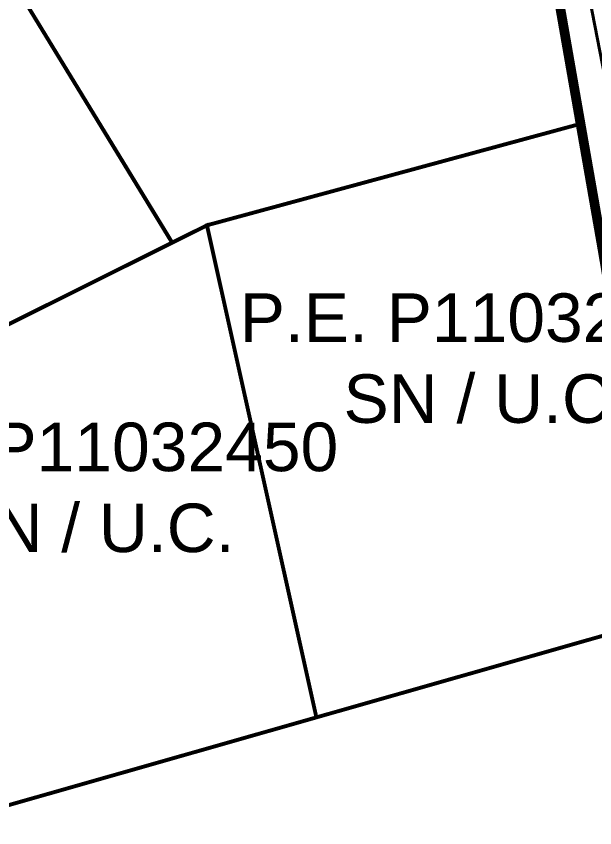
# Model space of a CAD drawing. Header units: metres. Extents: x 561401 to 594056, y 8460144 to 8508504.
# Drawn here: x 586855.23 to 586885.03, y 8501056.51 to 8501098.28 of the extents above; entities that cross this region are included whole.
import ezdxf

# ---------------------------------------------------------------- set-up
doc = ezdxf.new("R2010")
doc.units = ezdxf.units.M
for name, color, linetype in [('1.1. DERECHO DE VIA', 230, 'Continuous'), ('1.1. VIA EXISTENTE', 252, 'Continuous'), ('1.2. AFECTADOS BASE GRAFICA SUNARP', 150, 'Continuous'), ('1.2. BASE GRAFICA SUNARP', 150, 'Continuous'), ('1.3 ETIQUETA P.E. Y U.C.', 1, 'Continuous')]:
    doc.layers.add(name, color=color, linetype=linetype)
doc.styles.add('Arial', font='arial.ttf', dxfattribs={"height": 1})

msp = doc.modelspace()

# ---------------------------------------------------------------- linework, layer by layer
at = {"layer": '1.1. DERECHO DE VIA', "color": 230, "linetype": 'Continuous', "lineweight": 40, "ltscale": 0.2, "const_width": 0.5}
msp.add_lwpolyline([(586917.072, 8500909.002), (586913.412, 8500928.665), (586909.746, 8500948.326), (586905.867, 8500967.945), (586902.086, 8500987.584), (586898.355, 8501007.233), (586895.959, 8501027.545), (586892.794, 8501046.96), (586888.805, 8501066.441), (586885.448, 8501086.15), (586882, 8501105.848), (586878.425, 8501125.525), (586875.026, 8501145.234), (586871.472, 8501164.915), (586868.642, 8501184.707), (586865.675, 8501204.483), (586862.714, 8501224.262), (586859.661, 8501244.027), (586856.421, 8501263.763), (586853.007, 8501283.469)], dxfattribs=at)
at = {"layer": '1.1. VIA EXISTENTE', "color": 253, "linetype": 'Continuous', "lineweight": 40, "ltscale": 0.2, "true_color": 0x84a4a6}
msp.add_lwpolyline([(586855.962, 8501284.328), (586857.62, 8501271.607), (586859.531, 8501254.105), (586862.734, 8501229.106), (586865.89, 8501207.78), (586870.291, 8501186.358), (586873.707, 8501169.376), (586875.931, 8501153.382), (586878.101, 8501136.815), (586881.617, 8501116.274), (586883.142, 8501107.494), (586885.565, 8501095.087), (586886.651, 8501086.213), (586889.76, 8501067.241), (586892.157, 8501054.004), (586897.923, 8501022.996), (586902.651, 8500996.366), (586906.027, 8500975.141), (586911.587, 8500947.311), (586916.001, 8500918.438), (586921.048, 8500893.518)], dxfattribs=at)
at = {"layer": '1.2. AFECTADOS BASE GRAFICA SUNARP', "color": 64, "linetype": 'Continuous', "lineweight": -3, "const_width": 0.2}
msp.add_lwpolyline([(586878.978, 8501123.546), (586884.423, 8501092.781), (586888.924, 8501067.383), (586870.688, 8501062.189), (586851.787, 8501056.804), (586839.305, 8501053.237), (586829.448, 8501050.435), (586822.611, 8501048.481), (586809.817, 8501044.831), (586802.277, 8501043.156), (586793.087, 8501041.264), (586782.191, 8501039.033), (586769.725, 8501036.489), (586761.781, 8501074.825), (586760.808, 8501074.797), (586749.717, 8501068.874)], dxfattribs=at)
at = {"layer": '1.2. BASE GRAFICA SUNARP', "color": 64, "linetype": 'Continuous', "lineweight": -3, "const_width": 0.2}
for points in [[(586804.946, 8501110.118), (586839.458, 8501075.178), (586842.632, 8501076.337), (586863.257, 8501086.625), (586841.498, 8501122.252), (586856.836, 8501126.628), (586860.032, 8501127.214), (586858.654, 8501135.094), (586876.36, 8501138.334), (586874.738, 8501147.491), (586871.455, 8501146.266), (586861.718, 8501160.448), (586823.752, 8501147.85), (586828.979, 8501131.859), (586810.867, 8501121.813), (586804.396, 8501141.428), (586797.278, 8501139.066), (586805.154, 8501119.977), (586799.443, 8501118.137), (586799.013, 8501119.04), (586791.555, 8501116.146), (586804.946, 8501110.118)], [(586878.978, 8501123.546), (586858.149, 8501119.854), (586856.833, 8501126.633), (586841.493, 8501122.245), (586863.261, 8501086.629), (586865.05, 8501087.522), (586884.423, 8501092.781), (586878.978, 8501123.546)], [(586884.423, 8501092.781), (586865.05, 8501087.522), (586870.688, 8501062.189), (586888.924, 8501067.383), (586884.423, 8501092.781)], [(586865.05, 8501087.522), (586842.627, 8501076.342), (586851.787, 8501056.804), (586870.688, 8501062.189), (586865.05, 8501087.522)]]:
    msp.add_lwpolyline(points, close=True, dxfattribs=at)

# ---------------------------------------------------------------- texts
at = {"layer": '1.3 ETIQUETA P.E. Y U.C.', "color": 1, "char_height": 2.5, "attachment_point": 5, "style": 'Arial'}
for s, insert in [('P.E. P11032449\\PSN / U.C.', (586879.456, 8501080.666)), ('P.E. P11032450\\PSN / U.C.', (586859.096, 8501074.013))]:
    msp.add_mtext(s, dxfattribs=dict(at, insert=insert))

doc.saveas('drawing.dxf')
